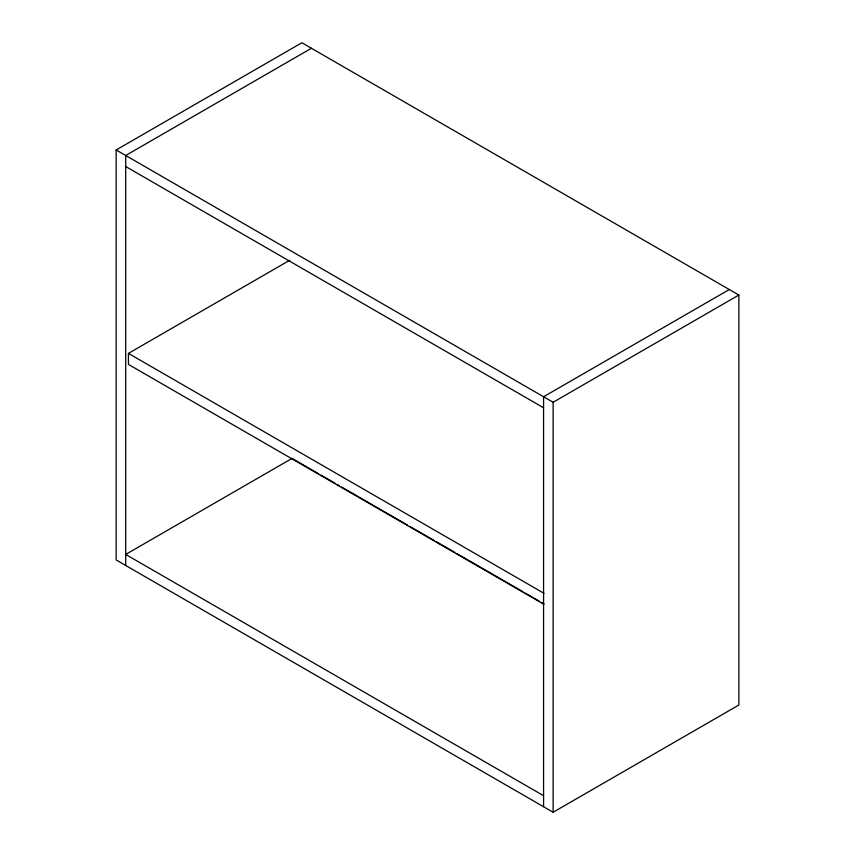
<?xml version="1.0" encoding="UTF-8"?>
<svg xmlns="http://www.w3.org/2000/svg" width="855" height="855" viewBox="0 0 855 855"><rect width="100%" height="100%" fill="white"/><g stroke="black" fill="none" stroke-linecap="round" stroke-linejoin="round"><path stroke-width="1.28" d="M116.141 149.978L301.868 42.75L738.859 295.039L738.859 705.022L553.132 812.25L116.141 559.961L116.141 149.978L553.132 402.267L738.859 295.039M311.423 48.265L125.706 155.492L125.706 565.476M543.994 604.346L128.432 364.422L128.432 353.393L289.727 260.262M291.812 458.537L125.706 554.435L543.577 795.695M729.294 289.524L543.577 396.752L543.577 806.735M125.706 166.533L543.577 407.782M128.432 353.393L543.994 593.317M292.036 458.408L318.584 473.734M320.892 475.07L334.743 483.064M337.052 484.4L339.36 485.736M341.669 487.061L407.472 525.056M409.78 526.391L434.019 540.381M436.328 541.717L454.796 552.383M457.104 553.709L522.897 591.703M525.205 593.028L539.067 601.033M541.375 602.358L543.684 603.694M553.132 402.267L553.132 812.25"/></g></svg>
